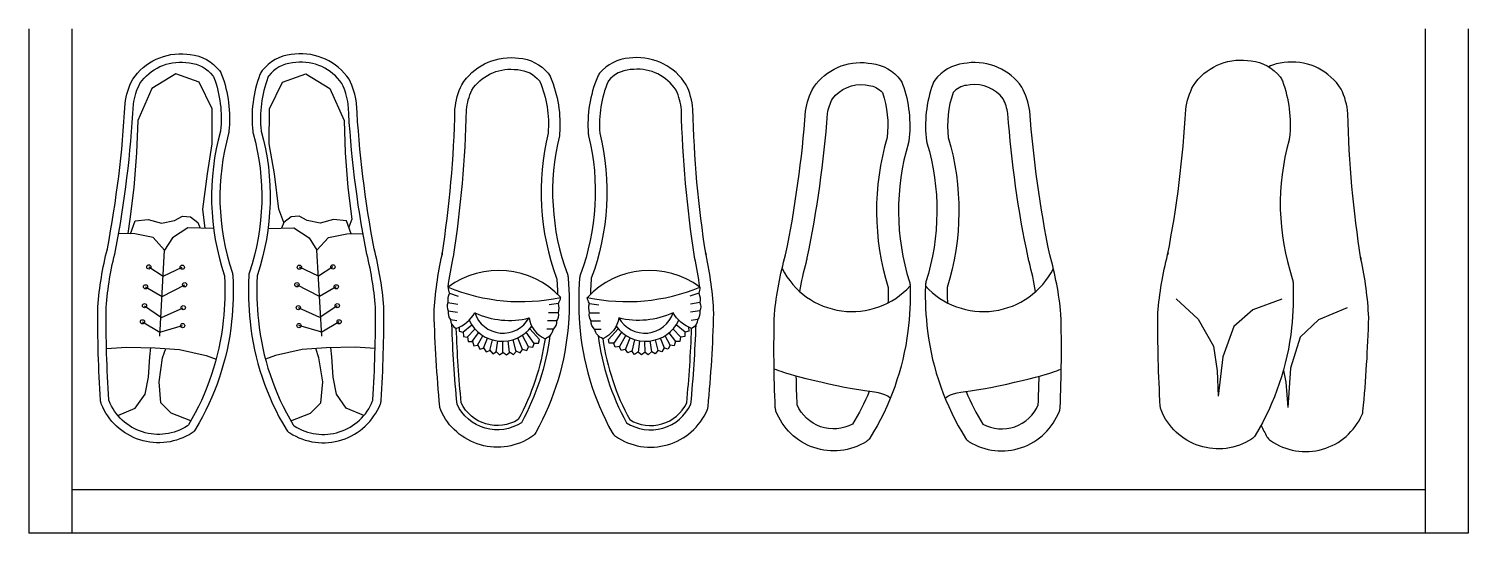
# Model space of a CAD drawing. Header units: millimetres. Extents: x -925.13 to -924.13, y 2722.23 to 2722.58.
import ezdxf

# ---------------------------------------------------------------- set-up
doc = ezdxf.new("R2010")
doc.units = ezdxf.units.MM
doc.header["$LTSCALE"] = 10
doc.layers.add('AUX_05', color=5, linetype='Continuous')
doc.layers.add('Móveis_armários', color=2, linetype='Continuous')

# ---------------------------------------------------------------- blocks, each defined once
blk = doc.blocks.new('cdn_sapato4')
at = {"layer": 'Móveis_armários', "color": 1}
for p, q in [((-0.0692, 0.0857), (-0.0572, 0.0928)), ((-0.0572, 0.0928), (-0.0413, 0.0883)), ((-0.0571, 0.0956), (-0.0538, 0.0359)), ((0.0554, 0.0928), (0.0395, 0.0883)), ((0.0553, 0.0956), (0.052, 0.0359)), ((0.0674, 0.0857), (0.0554, 0.0928)), ((-0.0679, 0.0745), (-0.0559, 0.0827)), ((-0.0559, 0.0827), (-0.0409, 0.0759)), ((0.0541, 0.0827), (0.0391, 0.0759)), ((0.066, 0.0745), (0.0541, 0.0827)), ((-0.0672, 0.0614), (-0.0556, 0.0682)), ((-0.0556, 0.0682), (-0.0399, 0.06)), ((0.0537, 0.0682), (0.0381, 0.06)), ((0.0653, 0.0614), (0.0537, 0.0682)), ((-0.0649, 0.0476), (-0.0548, 0.0541)), ((-0.0548, 0.0541), (-0.0416, 0.0478)), ((0.053, 0.0541), (0.0398, 0.0478)), ((0.063, 0.0476), (0.053, 0.0541))]:
    blk.add_line(p, q, dxfattribs=at)
for points in [[(-0.0979, 0.1427, 0.07948), (-0.0984, 0.1402, 0.01718), (-0.1003, 0.0754, 0.04137), (-0.0936, 0.035, -0.03405), (-0.0813, -0.0658, 0.09031), (-0.0761, -0.0826, 0.2789), (-0.0385, -0.1), (-0.036, -0.0998, 0.2007), (-0.0158, -0.0886, 0.07787), (-0.0142, -0.0859, 0.11695), (-0.0092, -0.0463, 0.04123), (-0.0095, -0.045, -0.14997), (-0.0069, 0.0513, 0.07001), (-0.0064, 0.054, 0.0367), (-0.0073, 0.0855, 0.10941), (-0.0323, 0.1602, 0.11474), (-0.0349, 0.1628, 0.47171)], [(-0.0925, 0.1406, 0.07948), (-0.0926, 0.1399, 0.01712), (-0.0945, 0.0756, 0.04131), (-0.0879, 0.0363, -0.03404), (-0.0755, -0.0653, 0.08732), (-0.0711, -0.0796, 0.27645), (-0.0391, -0.0943), (-0.0367, -0.094, 0.2007), (-0.0203, -0.085, 0.07787), (-0.0197, -0.0838, 0.11695), (-0.015, -0.0469, 0.04123), (-0.0151, -0.0466, -0.14997), (-0.0124, 0.0531, 0.07001), (-0.0122, 0.0543, 0.03669), (-0.0131, 0.0849, 0.10939), (-0.0373, 0.1572, 0.11474), (-0.038, 0.1579, 0.47171)], [(0.096, 0.1427, -0.07948), (0.0966, 0.1402, -0.01718), (0.0985, 0.0754, -0.04137), (0.0918, 0.035, 0.03405), (0.0795, -0.0658, -0.09031), (0.0742, -0.0826, -0.2789), (0.0367, -0.1), (0.0342, -0.0998, -0.2007), (0.0139, -0.0886, -0.07787), (0.0124, -0.0859, -0.11695), (0.0074, -0.0463, -0.04123), (0.0076, -0.045, 0.14997), (0.0051, 0.0513, -0.07001), (0.0046, 0.054, -0.0367), (0.0055, 0.0855, -0.10941), (0.0305, 0.1602, -0.11474), (0.033, 0.1628, -0.47171)], [(0.0906, 0.1406, -0.07948), (0.0908, 0.1399, -0.01712), (0.0927, 0.0756, -0.04131), (0.0861, 0.0363, 0.03404), (0.0737, -0.0653, -0.08732), (0.0692, -0.0796, -0.27645), (0.0373, -0.0943), (0.0348, -0.094, -0.2007), (0.0185, -0.085, -0.07787), (0.0178, -0.0838, -0.11695), (0.0132, -0.0469, -0.04123), (0.0132, -0.0466, 0.14997), (0.0106, 0.0531, -0.07001), (0.0104, 0.0543, -0.03669), (0.0113, 0.0849, -0.10939), (0.0355, 0.1572, -0.11474), (0.0362, 0.1579, -0.47171)]]:
    blk.add_lwpolyline(points, format="xyb", close=True, dxfattribs=at)
for points in [[(-0.0864, 0.1507), (-0.0742, 0.1457), (-0.0674, 0.136), (-0.065, 0.1241), (-0.0641, 0.1099), (-0.0635, 0.1036)], [(-0.0357, 0.1545), (-0.0493, 0.1491), (-0.0565, 0.1419), (-0.0578, 0.1273), (-0.0552, 0.1106), (-0.0531, 0.1042)], [(0.0339, 0.1545), (0.0475, 0.1491), (0.0547, 0.1419), (0.0559, 0.1273), (0.0534, 0.1106), (0.0513, 0.1042)], [(0.0845, 0.1507), (0.0724, 0.1457), (0.0656, 0.136), (0.0632, 0.1241), (0.0623, 0.1099), (0.0617, 0.1036)], [(-0.0942, 0.1042), (-0.0803, 0.1033), (-0.0603, 0.1037), (-0.0436, 0.1049), (-0.025, 0.1091), (-0.018, 0.1116)], [(0.0924, 0.1042), (0.0784, 0.1033), (0.0585, 0.1037), (0.0417, 0.1049), (0.0231, 0.1091), (0.0162, 0.1116)], [(-0.0199, 0.021), (-0.0377, 0.0206), (-0.0483, 0.0274), (-0.0538, 0.0359), (-0.0619, 0.0273), (-0.0745, 0.0246), (-0.0858, 0.0245)], [(0.018, 0.021), (0.0359, 0.0206), (0.0465, 0.0274), (0.052, 0.0359), (0.06, 0.0273), (0.0727, 0.0246), (0.0839, 0.0245)], [(-0.0309, 0.0168), (-0.0273, 0.0076), (-0.0242, -0.0171), (-0.0207, -0.0377), (-0.0208, -0.0621), (-0.0298, -0.0806), (-0.0461, -0.0864), (-0.0628, -0.0763), (-0.0726, -0.0541), (-0.0734, -0.0315), (-0.0753, -0.0074), (-0.0781, 0.0145), (-0.076, 0.0201)], [(-0.0776, 0.0246), (-0.0743, 0.0157), (-0.0653, 0.0147), (-0.0561, 0.0173), (-0.047, 0.0155), (-0.0414, 0.0125), (-0.0359, 0.0129), (-0.0309, 0.0168), (-0.0292, 0.0208)], [(0.0239, 0.0209), (0.0255, 0.0076), (0.0223, -0.0171), (0.0189, -0.0377), (0.019, -0.0621), (0.028, -0.0806), (0.0443, -0.0864), (0.061, -0.0763), (0.0707, -0.0541), (0.0716, -0.0315), (0.0734, -0.0074), (0.0762, 0.0145), (0.0775, 0.0245)], [(0.0758, 0.0246), (0.0725, 0.0157), (0.0635, 0.0147), (0.0542, 0.0173), (0.0451, 0.0155), (0.0396, 0.0125), (0.0341, 0.0129), (0.029, 0.0168), (0.0274, 0.0208)]]:
    blk.add_lwpolyline(points, dxfattribs=at)
for centre in [(-0.0692, 0.0857), (-0.0413, 0.0883), (0.0395, 0.0883), (0.0674, 0.0857), (-0.0679, 0.0745), (-0.0409, 0.0759), (0.0391, 0.0759), (0.066, 0.0745), (-0.0672, 0.0614), (-0.0399, 0.06), (0.0381, 0.06), (0.0653, 0.0614), (-0.0649, 0.0476), (-0.0416, 0.0478), (0.0398, 0.0478), (0.063, 0.0476)]:
    blk.add_circle(centre, 0.00147, dxfattribs=at)
blk = doc.blocks.new('cdn_sapato3')
at = {"layer": 'Móveis_armários', "color": 1}
for p, q in [((-0.0825, 0.013), (-0.078, 0.0135)), ((-0.011, 0.0197), (-0.0155, 0.0195)), ((-0.0086, 0.0139), (-0.0151, 0.0139)), ((0.0152, 0.0139), (0.0218, 0.0139)), ((0.0176, 0.0197), (0.0222, 0.0195)), ((0.0892, 0.013), (0.0847, 0.0135)), ((-0.0842, 0.0012), (-0.0775, 0.0022)), ((-0.084, 0.0069), (-0.0775, 0.0079)), ((-0.0075, 0.0083), (-0.0143, 0.0082)), ((-0.0074, 0.0017), (-0.0139, 0.0027)), ((0.0141, 0.0017), (0.0205, 0.0027)), ((0.0142, 0.0083), (0.021, 0.0082)), ((0.0909, 0.0012), (0.0841, 0.0022)), ((0.0907, 0.0069), (0.0842, 0.0079)), ((-0.0833, -0.0053), (-0.0771, -0.0034)), ((0.0899, -0.0053), (0.0837, -0.0034))]:
    blk.add_line(p, q, dxfattribs=at)
for points in [[(-0.0881, -0.0333, 0.04347), (-0.0884, -0.032, -0.03405), (-0.0793, -0.1331, 0.09031), (-0.0746, -0.15, 0.2789), (-0.0376, -0.1687), (-0.0351, -0.1685, 0.2007), (-0.0145, -0.158, 0.07787), (-0.0129, -0.1553, 0.11695), (-0.0066, -0.1159, 0.04123), (-0.0068, -0.1146, -0.14997), (-0.0012, -0.0185, 0.07001), (-0.0006, -0.0157, 0.0367), (-0.0005, 0.0157, 0.10941), (-0.0231, 0.0912, 0.11474), (-0.0256, 0.0939, 0.47171), (-0.0892, 0.0758, 0.07948), (-0.0898, 0.0734, 0.01718), (-0.0938, 0.0086, 0.04137), (-0.0884, -0.032, -0.02608)], [(0.0948, -0.0333, -0.04347), (0.095, -0.032, 0.03405), (0.086, -0.1331, -0.09031), (0.0813, -0.15, -0.2789), (0.0443, -0.1687), (0.0418, -0.1685, -0.2007), (0.0212, -0.158, -0.07787), (0.0196, -0.1553, -0.11695), (0.0133, -0.1159, -0.04123), (0.0135, -0.1146, 0.14997), (0.0079, -0.0185, -0.07001), (0.0073, -0.0157, -0.0367), (0.0072, 0.0157, -0.10941), (0.0298, 0.0912, -0.11474), (0.0322, 0.0939, -0.47171), (0.0959, 0.0758, -0.07948), (0.0965, 0.0734, -0.01718), (0.1005, 0.0086, -0.04137), (0.095, -0.032, 0.02608)]]:
    blk.add_lwpolyline(points, format="xyb", close=True, dxfattribs=at)
for points in [[(-0.0134, 0.024, 0.09432), (-0.0331, 0.0845, 0.45663), (-0.0779, 0.0716, 0.01482), (-0.0815, 0.0164, 0.01716)], [(-0.0167, 0.0262, 0.08929), (-0.0354, 0.0824, 0.44326), (-0.075, 0.0708, 0.01391), (-0.0784, 0.0191, 0.01391)], [(0.0201, 0.024, -0.09432), (0.0398, 0.0845, -0.45663), (0.0846, 0.0716, -0.01482), (0.0882, 0.0164, -0.01716)], [(0.0234, 0.0262, -0.08929), (0.0421, 0.0824, -0.44326), (0.0817, 0.0708, -0.01391), (0.0851, 0.0191, -0.01391)], [(-0.0841, -0.0096, -0.11246), (-0.0833, -0.0053, -0.1471), (-0.0842, 0.0012, -0.22847), (-0.084, 0.0069, -0.21923), (-0.0825, 0.013, -0.29114), (-0.0784, 0.0191, -0.1761), (-0.0655, 0.0082, -0.17384), (-0.0278, 0.0118, -0.26254), (-0.0167, 0.0262, -0.24351), (-0.011, 0.0197, -0.21923), (-0.0086, 0.0139, -0.22847), (-0.0075, 0.0083, -0.1471), (-0.0074, 0.0017, -0.11246), (-0.0059, -0.0024)], [(0.0908, -0.0096, 0.11246), (0.0899, -0.0053, 0.1471), (0.0909, 0.0012, 0.22847), (0.0907, 0.0069, 0.21923), (0.0892, 0.013, 0.29114), (0.0851, 0.0191, 0.1761), (0.0722, 0.0082, 0.17384), (0.0345, 0.0118, 0.26254), (0.0234, 0.0262, 0.24351), (0.0176, 0.0197, 0.21923), (0.0152, 0.0139, 0.22847), (0.0142, 0.0083, 0.1471), (0.0141, 0.0017, 0.11246), (0.0126, -0.0024)], [(-0.0841, -0.0096, 0.02188), (-0.0805, -0.0302), (-0.0805, -0.0307, -0.03395), (-0.0713, -0.1326, 0.08599), (-0.0676, -0.1462, 0.27531), (-0.0382, -0.1607), (-0.0357, -0.1605, 0.2007), (-0.0206, -0.1528, 0.07787), (-0.0203, -0.1523, 0.11695), (-0.0146, -0.1165, -0.14997), (-0.0087, -0.0157, 0.07001), (-0.0086, -0.0151, 0.01277), (-0.0081, -0.0046)], [(0.0908, -0.0096, -0.02188), (0.0872, -0.0302), (0.0871, -0.0307, 0.03395), (0.078, -0.1326, -0.08599), (0.0743, -0.1462, -0.27531), (0.0449, -0.1607), (0.0424, -0.1605, -0.2007), (0.0273, -0.1528, -0.07787), (0.027, -0.1523, -0.11695), (0.0213, -0.1165, 0.14997), (0.0154, -0.0157, -0.07001), (0.0153, -0.0151, -0.01277), (0.0147, -0.0046)]]:
    blk.add_lwpolyline(points, format="xyb", dxfattribs=at)
for points in [[(-0.0672, 0.0279), (-0.0663, 0.0311), (-0.0636, 0.0308), (-0.0599, 0.0242)], [(-0.0635, 0.0305), (-0.0622, 0.0335), (-0.0595, 0.0328), (-0.0567, 0.0259)], [(-0.0594, 0.0325), (-0.0577, 0.0354), (-0.0552, 0.0344), (-0.0532, 0.0271)], [(-0.0551, 0.0341), (-0.0531, 0.0367), (-0.0507, 0.0354), (-0.0496, 0.0278)], [(-0.0507, 0.0351), (-0.0483, 0.0374), (-0.0461, 0.0359), (-0.046, 0.028)], [(-0.0461, 0.0355), (-0.0435, 0.0375), (-0.0415, 0.0357), (-0.0424, 0.0277)], [(-0.0415, 0.0354), (-0.0387, 0.0371), (-0.037, 0.035), (-0.0389, 0.0269)], [(-0.037, 0.0347), (-0.034, 0.036), (-0.0325, 0.0337), (-0.0356, 0.0256)], [(-0.0327, 0.0334), (-0.0295, 0.0343), (-0.0283, 0.0319), (-0.0326, 0.0239)], [(-0.0285, 0.0316), (-0.0252, 0.0321), (-0.0243, 0.0296), (-0.0298, 0.0218)], [(0.0351, 0.0316), (0.0319, 0.0321), (0.031, 0.0296), (0.0365, 0.0218)], [(0.0393, 0.0334), (0.0361, 0.0343), (0.035, 0.0319), (0.0392, 0.0239)], [(0.0437, 0.0347), (0.0407, 0.036), (0.0392, 0.0337), (0.0423, 0.0256)], [(0.0482, 0.0354), (0.0454, 0.0371), (0.0436, 0.035), (0.0456, 0.0269)], [(0.0528, 0.0355), (0.0502, 0.0375), (0.0482, 0.0357), (0.0491, 0.0277)], [(0.0573, 0.0351), (0.055, 0.0374), (0.0528, 0.0359), (0.0527, 0.028)], [(0.0618, 0.0341), (0.0598, 0.0367), (0.0574, 0.0354), (0.0563, 0.0278)], [(0.0661, 0.0325), (0.0644, 0.0354), (0.0619, 0.0344), (0.0599, 0.0271)], [(0.0701, 0.0305), (0.0688, 0.0335), (0.0662, 0.0328), (0.0634, 0.0259)], [(0.0739, 0.0279), (0.073, 0.0311), (0.0703, 0.0308), (0.0666, 0.0242)], [(-0.0763, 0.0182), (-0.0765, 0.021), (-0.0739, 0.0217), (-0.0677, 0.0167)], [(-0.0737, 0.0214), (-0.0736, 0.0247), (-0.0709, 0.0251), (-0.0655, 0.0195)], [(-0.0707, 0.0249), (-0.0701, 0.0281), (-0.0674, 0.0282), (-0.0629, 0.0221)], [(-0.0245, 0.0293), (-0.0212, 0.0294), (-0.0207, 0.0267), (-0.0274, 0.0194)], [(0.0312, 0.0293), (0.0279, 0.0294), (0.0274, 0.0267), (0.0341, 0.0194)], [(0.0773, 0.0249), (0.0768, 0.0281), (0.0741, 0.0282), (0.0696, 0.0221)], [(0.0804, 0.0214), (0.0802, 0.0247), (0.0776, 0.0251), (0.0722, 0.0195)], [(0.083, 0.0182), (0.0832, 0.021), (0.0806, 0.0217), (0.0744, 0.0167)]]:
    blk.add_lwpolyline(points, dxfattribs=at)
for centre, radius, start, end in [((-0.0465, 0.0025), 0.0255, 36.3533, 154.6336), ((-0.0459, 0.0017), 0.0207, 29.1862, 161.8824), ((0.0532, 0.0025), 0.0255, 25.3664, 143.6467), ((0.0526, 0.0017), 0.0207, 18.1176, 150.8138), ((-0.0334, -0.1322), 0.1327, 78.0416, 112.4733), ((0.0401, -0.1322), 0.1327, 67.5267, 101.9584), ((-0.0491, 0.038), 0.0591, 233.6125, 316.9024), ((0.0557, 0.038), 0.0591, 223.0976, 306.3875)]:
    blk.add_arc(centre, radius, start, end, dxfattribs=at)
blk = doc.blocks.new('cdn_sapato2')
at = {"layer": 'Móveis_armários', "color": 1}
for points in [[(-0.1042, 0.0896, 0.07948), (-0.1047, 0.0872, 0.01718), (-0.1053, 0.0223, 0.04475), (-0.0975, -0.0188, -0.03221), (-0.0836, -0.1185, 0.09031), (-0.0781, -0.1352, 0.2789), (-0.0402, -0.1519), (-0.0377, -0.1516, 0.2007), (-0.0177, -0.14, 0.07787), (-0.0162, -0.1373, 0.11695), (-0.0119, -0.0976, 0.04123), (-0.0122, -0.0964, -0.14997), (-0.0115, 0, 0.07001), (-0.0111, 0.0027, 0.0367), (-0.0126, 0.0342, 0.10941), (-0.039, 0.1084, 0.11474), (-0.0416, 0.1109, 0.47171)], [(0.0927, 0.0896, -0.07948), (0.0932, 0.0872, -0.01718), (0.0938, 0.0223, -0.04475), (0.086, -0.0188, 0.03221), (0.0721, -0.1185, -0.09031), (0.0665, -0.1352, -0.2789), (0.0287, -0.1519), (0.0262, -0.1516, -0.2007), (0.0061, -0.14, -0.07787), (0.0047, -0.1373, -0.11695), (0.0004, -0.0976, -0.04123), (0.0007, -0.0964, 0.14997), (0, 0, -0.07001), (-0.0005, 0.0027, -0.0367), (0.0011, 0.0342, -0.10941), (0.0275, 0.1084, -0.11474), (0.0301, 0.1109, -0.47171)]]:
    blk.add_lwpolyline(points, format="xyb", close=True, dxfattribs=at)
for points in [[(-0.0394, 0.0761, 0.03824), (-0.051, 0.0987, 0.44186), (-0.0895, 0.0853, 0.00532), (-0.0901, 0.0655, 0.00426)], [(0.0279, 0.0761, -0.03824), (0.0395, 0.0987, -0.44186), (0.078, 0.0853, -0.00532), (0.0786, 0.0655, -0.00426)], [(-0.0877, 0.0067, 0.02271), (-0.0831, -0.0139, -0.02505), (-0.0825, -0.0167, -0.03321), (-0.0684, -0.1168, 0.08037), (-0.0651, -0.1271, 0.27016), (-0.0421, -0.1367), (-0.0397, -0.1364, 0.18691), (-0.0303, -0.1314, 0.11174), (-0.027, -0.1001, -0.14801), (-0.0263, 0.0039, 0.01334), (-0.0264, 0.0145, 0.01334)], [(0.0762, 0.0067, -0.02271), (0.0716, -0.0139, 0.02505), (0.071, -0.0167, 0.03321), (0.0569, -0.1168, -0.08037), (0.0535, -0.1271, -0.27016), (0.0306, -0.1367), (0.0281, -0.1364, -0.18691), (0.0188, -0.1314, -0.11174), (0.0155, -0.1001, 0.14801), (0.0148, 0.0039, -0.01334), (0.0149, 0.0145, -0.01334)]]:
    blk.add_lwpolyline(points, format="xyb", dxfattribs=at)
for points in [[(-0.0248, 0.0808), (-0.0266, 0.0794), (-0.0286, 0.0784), (-0.0307, 0.0776), (-0.0331, 0.077), (-0.0358, 0.0766), (-0.0389, 0.0761), (-0.0425, 0.0756), (-0.0466, 0.075), (-0.0513, 0.0742), (-0.0565, 0.0732), (-0.062, 0.0721), (-0.0676, 0.0709), (-0.0731, 0.0697), (-0.0784, 0.0685), (-0.0833, 0.0673), (-0.0876, 0.0662), (-0.0913, 0.0652), (-0.0943, 0.0643), (-0.0968, 0.0635), (-0.0989, 0.0629), (-0.1007, 0.0622), (-0.1023, 0.0617), (-0.1039, 0.0611), (-0.1055, 0.0606)], [(0.0133, 0.0808), (0.0151, 0.0794), (0.017, 0.0784), (0.0192, 0.0776), (0.0215, 0.077), (0.0242, 0.0766), (0.0274, 0.0761), (0.0309, 0.0756), (0.0351, 0.075), (0.0398, 0.0742), (0.045, 0.0732), (0.0505, 0.0721), (0.056, 0.0709), (0.0616, 0.0697), (0.0669, 0.0685), (0.0718, 0.0673), (0.0761, 0.0662), (0.0797, 0.0652), (0.0827, 0.0643), (0.0852, 0.0635), (0.0873, 0.0629), (0.0892, 0.0622), (0.0908, 0.0617), (0.0924, 0.0611), (0.094, 0.0606)]]:
    blk.add_lwpolyline(points, dxfattribs=at)
for centre, start, end in [((-0.0514, -0.0339), 42.3002, 153.1831), ((0.0398, -0.0339), 26.8169, 137.6998)]:
    blk.add_arc(centre, 0.0545, start, end, dxfattribs=at)
blk = doc.blocks.new('cdn_sapato1')
at = {"layer": 'Móveis_armários', "color": 1}
blk.add_lwpolyline([(0.0217, 0.1019, 0.01226), (0.0176, 0.1098, 0.11474), (0.0151, 0.1124, 0.47171), (-0.0485, 0.0944, 0.07948), (-0.0491, 0.0919, 0.01718), (-0.0531, 0.0271, 0.04137), (-0.0477, -0.0134, -0.02608), (-0.0474, -0.0148, 0.04347), (-0.0477, -0.0134, -0.03405), (-0.0386, -0.1145, 0.09031), (-0.0339, -0.1315, 0.2789), (0.0031, -0.1501), (0.0056, -0.1499, 0.09471), (0.0164, -0.147, 0.09471)], format="xyb", dxfattribs=at)
blk.add_lwpolyline([(0.0863, -0.0179, -0.04347), (0.0866, -0.0165, 0.03405), (0.074, -0.1173, -0.09031), (0.0687, -0.1341, -0.2789), (0.0311, -0.1514), (0.0286, -0.1511, -0.2007), (0.0084, -0.1399, -0.07787), (0.0069, -0.1372, -0.11695), (0.002, -0.0976, -0.04123), (0.0022, -0.0963, 0.14997), (0, 0, -0.07001), (-0.0005, 0.0027, -0.0367), (0.0005, 0.0342, -0.10941), (0.0257, 0.1088, -0.11474), (0.0283, 0.1114, -0.47171), (0.0912, 0.0911, -0.07948), (0.0917, 0.0887, -0.01718), (0.0934, 0.0238, -0.04137), (0.0866, -0.0165, 0.02608)], format="xyb", close=True, dxfattribs=at)
for points in [[(-0.0381, 0.0202), (-0.0182, 0.0286), (-0.0055, 0.0407), (0.0012, 0.0622), (0.0031, 0.0894)], [(0.0062, 0.0637), (0.0046, 0.072), (0.0031, 0.0894)], [(0.0072, 0.0142), (0.0274, 0.0217), (0.0406, 0.0333), (0.0483, 0.0544), (0.0514, 0.0815)], [(0.0806, 0.0141), (0.0653, 0.0281), (0.0547, 0.0469), (0.0521, 0.0641), (0.0514, 0.0815)]]:
    blk.add_lwpolyline(points, dxfattribs=at)

msp = doc.modelspace()

# ---------------------------------------------------------------- linework, layer by layer
at = {"layer": 'Móveis_armários'}
for p, q in [((-925.1348, 2722.5806), (-925.1348, 2722.2306)), ((-924.1348, 2722.5806), (-924.1348, 2722.2306)), ((-924.1348, 2722.2306), (-925.1348, 2722.2306))]:
    msp.add_line(p, q, dxfattribs=at)
at = {"layer": 'Móveis_armários', "color": 1}
for p, q in [((-925.1048, 2722.5806), (-925.1048, 2722.2306)), ((-924.1648, 2722.5806), (-924.1648, 2722.2306)), ((-924.1648, 2722.2606), (-925.1048, 2722.2606))]:
    msp.add_line(p, q, dxfattribs=at)

# ---------------------------------------------------------------- block references
at = {"layer": 'AUX_05', "rotation": 180}
for name, p in [('cdn_sapato4', (-924.9884, 2722.463)), ('cdn_sapato3', (-924.7527, 2722.3918)), ('cdn_sapato1', (-924.257, 2722.4073)), ('cdn_sapato2', (-924.523, 2722.405))]:
    msp.add_blockref(name, p, dxfattribs=at)

doc.saveas('drawing.dxf')
